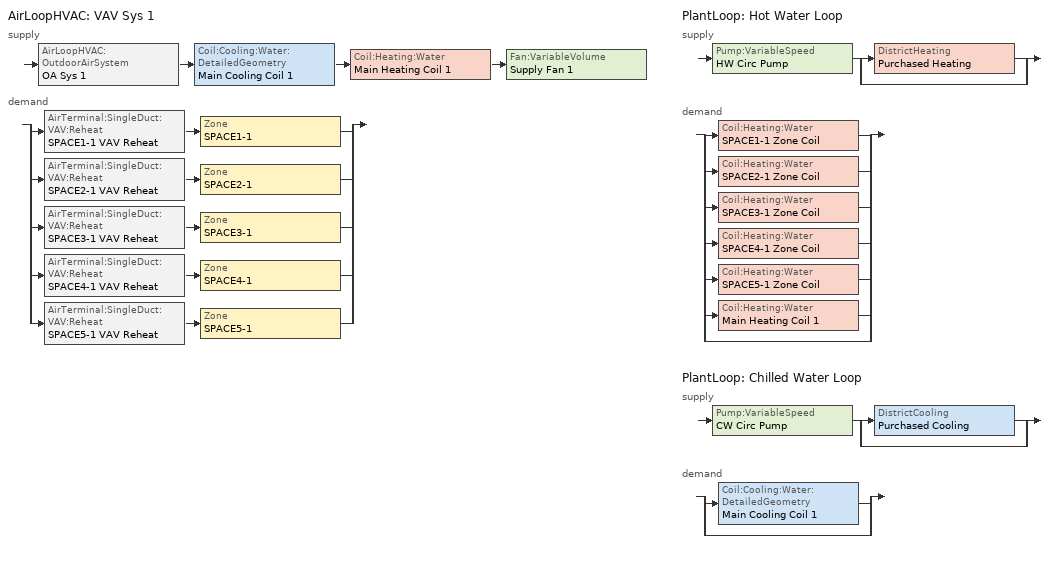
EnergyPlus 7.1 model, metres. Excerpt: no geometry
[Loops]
AirLoopHVAC 'VAV Sys 1'
 supply: AirLoopHVAC:OutdoorAirSystem 'OA Sys 1' > Coil:Cooling:Water:DetailedGeometry 'Main Cooling Coil 1' > Coil:Heating:Water 'Main Heating Coil 1' > Fan:VariableVolume 'Supply Fan 1'
 demand: split
  | AirTerminal:SingleDuct:VAV:Reheat 'SPACE1-1 VAV Reheat' > Zone 'SPACE1-1'
  | AirTerminal:SingleDuct:VAV:Reheat 'SPACE2-1 VAV Reheat' > Zone 'SPACE2-1'
  | AirTerminal:SingleDuct:VAV:Reheat 'SPACE3-1 VAV Reheat' > Zone 'SPACE3-1'
  | AirTerminal:SingleDuct:VAV:Reheat 'SPACE4-1 VAV Reheat' > Zone 'SPACE4-1'
  | AirTerminal:SingleDuct:VAV:Reheat 'SPACE5-1 VAV Reheat' > Zone 'SPACE5-1'
PlantLoop 'Hot Water Loop'
 supply: Pump:VariableSpeed 'HW Circ Pump' > split
  | DistrictHeating 'Purchased Heating'
  | bypass
 demand: split
  | Coil:Heating:Water 'SPACE1-1 Zone Coil'
  | Coil:Heating:Water 'SPACE2-1 Zone Coil'
  | Coil:Heating:Water 'SPACE3-1 Zone Coil'
  | Coil:Heating:Water 'SPACE4-1 Zone Coil'
  | Coil:Heating:Water 'SPACE5-1 Zone Coil'
  | Coil:Heating:Water 'Main Heating Coil 1'
  | bypass
PlantLoop 'Chilled Water Loop'
 supply: Pump:VariableSpeed 'CW Circ Pump' > split
  | DistrictCooling 'Purchased Cooling'
  | bypass
 demand: split
  | Coil:Cooling:Water:DetailedGeometry 'Main Cooling Coil 1'
  | bypass
[Sizing:Zone] Zone Cooling Design Supply Air Temperature {C}=14; Zone Heating Design Supply Air Temperature {C}=50; Zone Cooling Design Supply Air Humidity Ratio {kg-H2O/kg-air}=0.009; Zone Heating Design Supply Air Humidity Ratio {kg-H2O/kg-air}=0.004; Zone Heating Sizing Factor=0; Zone Cooling Sizing Factor=0; Cooling Design Air Flow Method=DesignDay; Cooling Design Air Flow Rate {m3/s}=0; Heating Design Air Flow Method=DesignDay; Heating Design Air Flow Rate {m3/s}=0
Name | Design Specification Outdoor Air Object
SPACE1-1 | SZ DSOA SPACE1-1
SPACE2-1 | SZ DSOA SPACE2-1
SPACE3-1 | SZ DSOA SPACE3-1
SPACE4-1 | SZ DSOA SPACE4-1
SPACE5-1 | SZ DSOA SPACE5-1
[DesignSpecification:OutdoorAir] Outdoor Air Method=flow/person; Outdoor Air Flow per Person {m3/s-person}=0.00944; Outdoor Air Flow per Zone Floor Area {m3/s-m2}=0; Outdoor Air Flow per Zone {m3/s}=0
SZ DSOA SPACE1-1; SZ DSOA SPACE2-1; SZ DSOA SPACE3-1; SZ DSOA SPACE4-1; SZ DSOA SPACE5-1
[Sizing:System]
VAV Sys 1: Type of Load to Size On=sensible; Design Outdoor Air Flow Rate {m3/s}=0.468; Minimum System Air Flow Ratio=0.3; Preheat Design Temperature {C}=7; Preheat Design Humidity Ratio {kg-H2O/kg-Air}=0.008; Precool Design Temperature {C}=11; Precool Design Humidity Ratio {kg-H2O/kg-Air}=0.008; Central Cooling Design Supply Air Temperature {C}=12.8; Central Heating Design Supply Air Temperature {C}=16.7; Sizing Option=noncoincident; 100% Outdoor Air in Cooling=no; 100% Outdoor Air in Heating=no; Central Cooling Design Supply Air Humidity Ratio {kg-H2O/kg-Air}=0.008; Central Heating Design Supply Air Humidity Ratio {kg-H2O/kg-Air}=0.008; Cooling Design Air Flow Method=DesignDay; Cooling Design Air Flow Rate {m3/s}=0; Heating Design Air Flow Method=DesignDay; Heating Design Air Flow Rate {m3/s}=0
[PlantLoop] Fluid Type=Water; Minimum Loop Flow Rate {m3/s}=0; Plant Loop Volume {m3}=autocalculate; Load Distribution Scheme=Optimal
Name | Plant Equipment Operation Scheme | Maximum Loop Temperature {C} | Minimum Loop Temperature {C} | Maximum Loop Flow Rate {m3/s}
Hot Water Loop | Hot Loop Operation | 100 | 10 | 0.0019
Chilled Water Loop | CW Loop Operation | 98 | 1 | 0.0009
[PlantEquipmentOperationSchemes] Control Scheme 1 Schedule=PlantOnSched
Name | Control Scheme 1
Hot Loop Operation | Purchased Only
CW Loop Operation | CW Purchased Only
[PlantEquipmentOperation:CoolingLoad]
CW Purchased Only: Load Range 1 Lower Limit {W}=0; Load Range 1 Upper Limit {W}=900000; Range 1 Equipment List=Cooling Plant
[PlantEquipmentOperation:HeatingLoad]
Purchased Only: Load Range 1 Lower Limit {W}=0; Load Range 1 Upper Limit {W}=1000000; Range 1 Equipment List=heating plant
[PlantEquipmentList]
heating plant: Purchased Heating
Cooling Plant: Purchased Cooling
[AirLoopHVAC]
VAV Sys 1: Design Supply Air Flow Rate {m3/s}=1.56
[AvailabilityManager:NightCycle]
VAV Sys 1 Avail: Applicability Schedule=SysAvailApplicSch; Fan Schedule=FanAvailSched; Control Type=CycleOnAny; Thermostat Tolerance {deltaC}=1; Cycling Run Time {s}=7200; Control Zone=SPACE1-1
[SetpointManager:MixedAir]
Mixed Air Temp Manager 1: Control Variable=Temperature; Setpoint Node or NodeList=Mixed Air Node 1
[Controller:WaterCoil] Control Variable=Temperature; Actuator Variable=FLOW; Controller Convergence Tolerance {deltaC}=0.001
Name | Action | Maximum Actuated Flow {m3/s} | Minimum Actuated Flow {m3/s}
Central Cooling Coil Contoller 1 | Reverse | 0.0008 | 0
Central Heating Coil Contoller 1 | Normal | 0.0003 | 1e-08
[Controller:OutdoorAir]
OA Controller 1: Minimum Outdoor Air Flow Rate {m3/s}=0.468; Maximum Outdoor Air Flow Rate {m3/s}=1.56; Economizer Control Type=FixedDryBulb; Economizer Control Action Type=ModulateFlow; Economizer Maximum Limit Dry-Bulb Temperature {C}=19; Economizer Minimum Limit Dry-Bulb Temperature {C}=4; Lockout Type=NoLockout; Minimum Limit Type=FixedMinimum; Minimum Outdoor Air Schedule=Min OA Sched
[Zone equipment]
SPACE1-1: SPACE1-1 VAV Reheat
SPACE2-1: SPACE2-1 VAV Reheat
SPACE3-1: SPACE3-1 VAV Reheat
SPACE4-1: SPACE4-1 VAV Reheat
SPACE5-1: SPACE5-1 VAV Reheat
[AirTerminal:SingleDuct:VAV:Reheat] Availability Schedule=ReheatCoilAvailSched; Zone Minimum Air Flow Input Method=Constant; Constant Minimum Air Flow Fraction=0.3; Maximum Hot Water or Steam Flow Rate {m3/s}=0.0003; Minimum Hot Water or Steam Flow Rate {m3/s}=0; Convergence Tolerance=0.0001; Damper Heating Action=Reverse; Maximum Flow per Zone Floor Area During Reheat=AUTOCALCULATE; Maximum Flow Fraction During Reheat=AUTOCALCULATE
Name | Maximum Air Flow Rate {m3/s} | Reheat Coil
SPACE1-1 VAV Reheat | 0.33 | SPACE1-1 Zone Coil
SPACE2-1 VAV Reheat | 0.25 | SPACE2-1 Zone Coil
SPACE3-1 VAV Reheat | 0.34 | SPACE3-1 Zone Coil
SPACE4-1 VAV Reheat | 0.27 | SPACE4-1 Zone Coil
SPACE5-1 VAV Reheat | 0.37 | SPACE5-1 Zone Coil
[ZoneControl:Thermostat] Control Type Schedule=Zone Control Type Sched; Control 1=CoolingSetPoint; Control 2=HeatingSetpoint; Control 3=DualSetPoint
Name | Zone or ZoneList
SPACE1-1 Control | SPACE1-1
SPACE2-1 Control | SPACE2-1
SPACE3-1 Control | SPACE3-1
SPACE4-1 Control | SPACE4-1
SPACE5-1 Control | SPACE5-1
[ThermostatSetpoint:SingleHeating]
HeatingSetpoint: Setpoint Temperature Schedule=Htg-SetP-Sch
[ThermostatSetpoint:SingleCooling]
CoolingSetpoint: Setpoint Temperature Schedule=Clg-SetP-Sch
[ThermostatSetpoint:DualSetpoint]
DualSetPoint: Heating Setpoint Temperature Schedule=Htg-SetP-Sch; Cooling Setpoint Temperature Schedule=Clg-SetP-Sch
[AirLoopHVAC:ReturnPlenum]
Return-Plenum-1: Zone=PLENUM-1
[DistrictCooling]
Purchased Cooling: Nominal Capacity {W}=900000
[DistrictHeating]
Purchased Heating: Nominal Capacity {W}=1000000
[Pump:VariableSpeed] Rated Pump Head {Pa}=300000; Motor Efficiency=0.87; Fraction of Motor Inefficiencies to Fluid Stream=0; Coefficient 1 of the Part Load Performance Curve=0; Coefficient 2 of the Part Load Performance Curve=1; Coefficient 3 of the Part Load Performance Curve=0; Coefficient 4 of the Part Load Performance Curve=0; Minimum Flow Rate {m3/s}=0; Pump Control Type=INTERMITTENT
Name | Rated Flow Rate {m3/s} | Rated Power Consumption {W}
HW Circ Pump | 0.0018 | 775
CW Circ Pump | 0.0009 | 385
[Coil:Heating:Water] Maximum Water Flow Rate {m3/s}=0.0003; Performance Input Method=UFactorTimesAreaAndDesignWaterFlowRate; Rated Capacity {W}=autosize; Rated Inlet Water Temperature {C}=82.2; Rated Inlet Air Temperature {C}=16.6; Rated Outlet Water Temperature {C}=71.1; Rated Outlet Air Temperature {C}=32.2
Name | Availability Schedule | U-Factor Times Area Value {W/K}
SPACE1-1 Zone Coil; SPACE3-1 Zone Coil; SPACE5-1 Zone Coil | ReheatCoilAvailSched | 300
SPACE2-1 Zone Coil; SPACE4-1 Zone Coil | ReheatCoilAvailSched | 150
Main Heating Coil 1 | HeatingCoilAvailSched | 500
[Coil:Cooling:Water:DetailedGeometry]
Main Cooling Coil 1: Availability Schedule=CoolingCoilAvailSched; Maximum Water Flow Rate {m3/s}=0.0008; Tube Outside Surface Area {m2}=6.23816; Total Tube Inside Area {m2}=6.20007; Fin Surface Area {m2}=101.716; Minimum Airflow Area {m2}=0.810606; Coil Depth {m}=0.165098; Fin Diameter {m}=0.435072; Fin Thickness {m}=0.00149998; Tube Inside Diameter {m}=0.01445; Tube Outside Diameter {m}=0.0158798; Tube Thermal Conductivity {W/m-K}=385.765; Fin Thermal Conductivity {W/m-K}=203.883; Fin Spacing {m}=0.00181429; Tube Depth Spacing {m}=0.0258998; Number of Tube Rows=6; Number of Tubes per Row=16
[Fan:VariableVolume]
Supply Fan 1: Availability Schedule=FanAvailSched; Fan Efficiency=0.7; Pressure Rise {Pa}=600; Maximum Flow Rate {m3/s}=1.56; Fan Power Minimum Flow Rate Input Method=FixedFlowRate; Fan Power Minimum Air Flow Rate {m3/s}=0.45; Motor Efficiency=0.9; Motor In Airstream Fraction=1; Fan Power Coefficient 1=0.350712; Fan Power Coefficient 2=0.308505; Fan Power Coefficient 3=-0.541374; Fan Power Coefficient 4=0.871988; Fan Power Coefficient 5=0
[Schedule:Compact]
Htg-SetP-Sch: Through: 12/31, For: SummerDesignDay, Until: 24:00, 12.8, For: WinterDesignDay, Until: 24:00, 21.1, For: WeekDays, Until: 7:00, 15, Until: 18:00, 21.1, Until: 24:00, 15, For: WeekEnds Holiday, Until: 7:00, 15, Until: 13:00, 21.1, Until: 24:00, 15, For: AllOtherDays, Until: 7:00, 21.1, Until: 18:00, 21.1, Until: 24:00, 21.1
Clg-SetP-Sch: Through: 12/31, For: SummerDesignDay, Until: 24:00, 23.9, For: WinterDesignDay, Until: 24:00, 40, For: WeekDays, Until: 7:00, 40, Until: 18:00, 23.9, Until: 24:00, 40, For: WeekEnds Holiday, Until: 7:00, 40, Until: 13:00, 23.9, Until: 24:00, 32.2, For: AllOtherDays, Until: 7:00, 40, Until: 18:00, 23.9, Until: 24:00, 40
Zone Control Type Sched: Through: 12/31, For: SummerDesignDay, Until: 24:00, 2, For: WinterDesignDay, Until: 24:00, 1, For: AllOtherDays, Until: 24:00, 4
Min OA Sched: Through: 12/31, For: Weekdays, Until: 6:00, 0.02, Until: 18:00, 1, Until: 24:00, 0.02, For: AllOtherDays, Until: 24:00, 0.02
FanAvailSched: Through: 3/31, For: WeekDays, Until: 7:00, 0, Until: 18:00, 1, Until: 24:00, 0, For: WeekEnds Holiday, Until: 7:00, 0, Until: 13:00, 1, Until: 24:00, 0, For: SummerDesignDay WinterDesignDay, Until: 24:00, 1, For: AllOtherDays, Until: 24:00, 0, Through: 9/30, For: WeekDays, Until: 7:00, 0, Until: 18:00, 1, Until: 24:00, 0, For: WeekEnds Holiday, Until: 7:00, 0, Until: 13:00, 1, Until: 24:00, 0, For: SummerDesignDay WinterDesignDay, Until: 24:00, 1, For: AllOtherDays, Until: 24:00, 0, Through: 12/31, For: WeekDays, Until: 7:00, 0, Until: 18:00, 1, Until: 24:00, 0, For: WeekEnds Holiday, Until: 7:00, 0, Until: 13:00, 1, Until: 24:00, 0, For: SummerDesignDay WinterDesignDay, Until: 24:00, 1, For: AllOtherDays, Until: 24:00, 0
CoolingCoilAvailSched: Through: 3/31, For: AllDays, Until: 24:00, 0, Through: 9/30, For: WeekDays, Until: 7:00, 0, Until: 18:00, 1, Until: 24:00, 0, For: WeekEnds Holiday, Until: 7:00, 0, Until: 13:00, 1, Until: 24:00, 0, For: SummerDesignDay WinterDesignDay, Until: 24:00, 1, For: AllOtherDays, Until: 24:00, 0, Through: 12/31, For: AllDays, Until: 24:00, 0
ReheatCoilAvailSched: Through: 3/31, For: AllDays, Until: 24:00, 1, Through: 9/30, For: WeekDays, Until: 7:00, 0, Until: 18:00, 1, Until: 24:00, 0, For: WeekEnds Holiday, Until: 7:00, 0, Until: 13:00, 1, Until: 24:00, 0, For: SummerDesignDay WinterDesignDay, Until: 24:00, 1, For: AllOtherDays, Until: 24:00, 0, Through: 12/31, For: AllDays, Until: 24:00, 1
HeatingCoilAvailSched; SysAvailApplicSch: Through: 3/31, For: AllDays, Until: 24:00, 1, Through: 9/30, For: AllDays, Until: 24:00, 0, Through: 12/31, For: AllDays, Until: 24:00, 1
PlantOnSched: Through: 12/31, For: AllDays, Until: 24:00, 1
